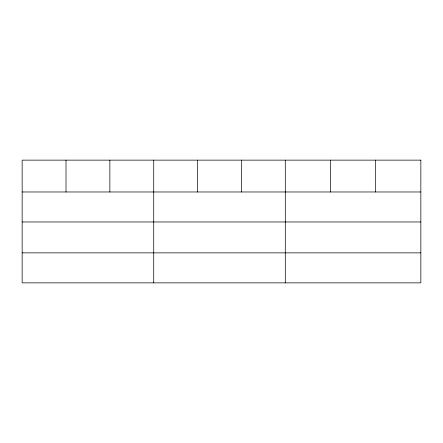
<?xml version="1.0" encoding="UTF-8"?>
<svg xmlns="http://www.w3.org/2000/svg" width="443" height="443" viewBox="0 0 443 443"><rect width="100%" height="100%" fill="white"/><g stroke="black" fill="none" stroke-linecap="round" stroke-linejoin="round"><path stroke-width="0.66" d="M22.15 191.969L420.85 191.969M22.15 221.965L420.85 221.965M22.15 252.87L420.85 252.87M375.664 160.133L375.664 191.969M330.478 160.133L330.478 191.969M285.292 160.133L285.292 282.867M241.435 160.133L241.435 191.969M197.578 160.133L197.578 191.969M153.721 160.133L153.721 282.867M109.864 160.133L109.864 191.969M66.007 160.133L66.007 191.969M420.85 160.133L22.15 160.133L22.15 282.867L420.85 282.867L420.85 160.133"/></g></svg>
